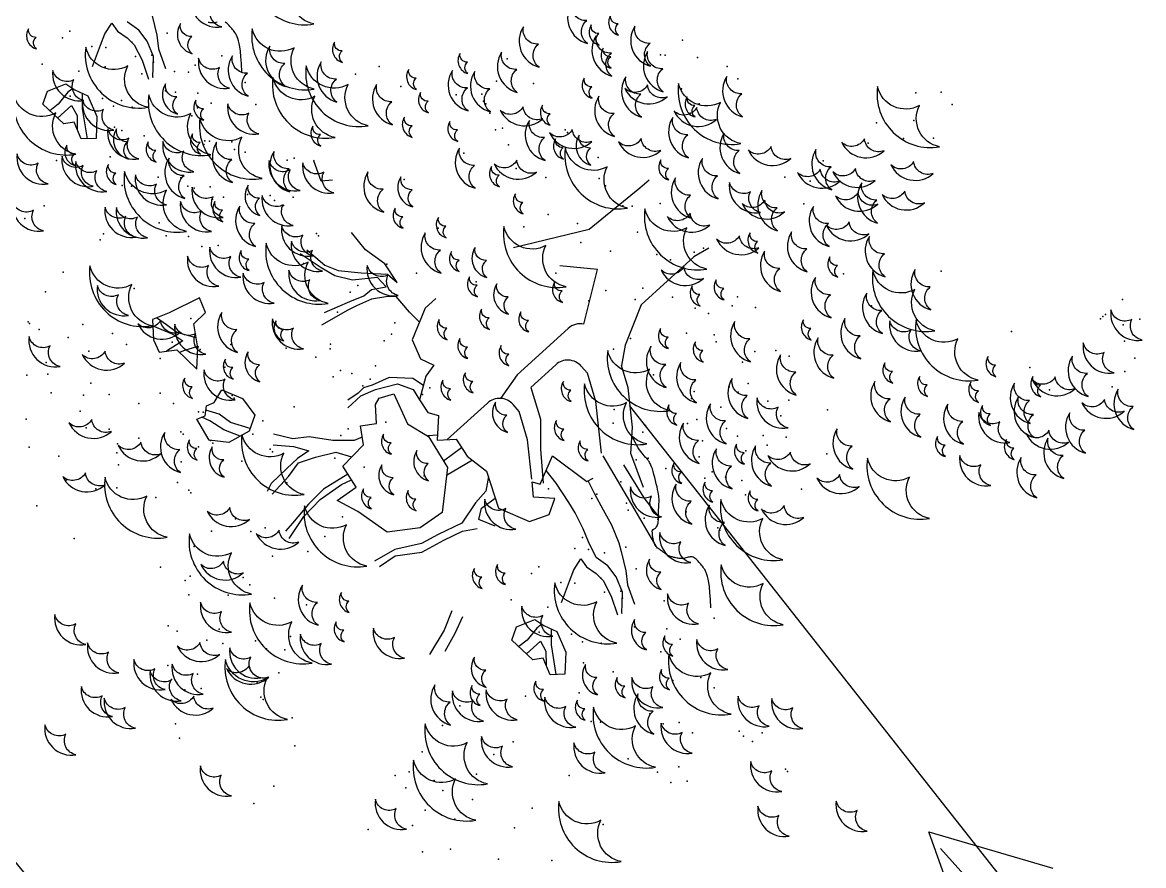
# Model space of a CAD drawing. Header units: millimetres. Extents: x 209.8 to 281.8, y 45 to 110.
# Drawn here: x 249.496 to 250.006, y 93.218 to 93.601 of the extents above; entities that cross this region are included whole.
import ezdxf

# ---------------------------------------------------------------- set-up
doc = ezdxf.new("R2010")
doc.units = ezdxf.units.MM
doc.header["$LTSCALE"] = 0.65
doc.linetypes.add('DASHED', pattern=[0.75, 0.5, -0.25])
for name, color, linetype in [('ARBOLES', 95, 'Continuous'), ('cajones', 235, 'Continuous'), ('murodelgado', 1, 'Continuous'), ('murosgrueso', 5, 'Continuous'), ('plazaacceso', 251, 'Continuous'), ('vidrios', 4, 'Continuous')]:
    doc.layers.add(name, color=color, linetype=linetype)

# ---------------------------------------------------------------- blocks, each defined once
blk = doc.blocks.new('arb-pl49')
for p, q in [((-0.31867, 0.30068), (-0.24362, 0.27867)), ((-0.29515, 0.23513), (-0.31867, 0.30068)), ((-0.24561, 0.21763), (-0.31166, 0.29067))]:
    blk.add_line(p, q)
blk = doc.blocks.new('arb-pl61')
for p, q in [((0.35377, 0.1667), (0.35389, 0.17408)), ((0.40879, 0.17408), (0.40672, 0.16368)), ((0.35238, 0.12706), (0.35377, 0.1667)), ((0.40672, 0.16368), (0.40756, 0.12054)), ((0.33043, 0.08532), (0.35238, 0.12706)), ((0.40756, 0.12054), (0.41954, 0.09718)), ((0.37398, 0.11483), (0.35738, 0.09914)), ((0.39352, 0.08686), (0.37398, 0.11483)), ((0.41954, 0.09718), (0.42745, 0.08744)), ((0.41723, 0.06886), (0.41161, 0.06884)), ((0.43345, 0.06136), (0.41723, 0.06886)), ((0.45928, 0.04335), (0.43345, 0.06136)), ((0.40075, 0.05774), (0.40112, 0.03739)), ((0.47335, 0.04883), (0.49663, 0.04484)), ((0.49866, 0.03592), (0.4611, 0.04307)), ((0.49663, 0.04484), (0.51102, 0.04398)), ((0.52337, 0.03117), (0.49866, 0.03592)), ((0.41951, 0.02917), (0.43308, 0.01713)), ((0.40744, 0.02256), (0.40183, 0.02255)), ((0.42366, 0.01507), (0.40744, 0.02256)), ((0.44332, 0.00137), (0.42366, 0.01507)), ((0.43308, 0.01713), (0.44965, 0.00482)), ((0.39096, 0.01144), (0.39157, -0.02153)), ((0.45494, 0.01077), (0.44504, 0.01131)), ((0.46867, 0.00882), (0.45494, 0.01077)), ((0.47593, 0.00762), (0.46867, 0.00882)), ((0.48649, 0.00486), (0.47593, 0.00762)), ((0.08188, 0.00124), (0.07353, -0.00062)), ((0.09035, 0.00073), (0.08188, 0.00124)), ((0.09975, -0.00259), (0.09035, 0.00073)), ((0.49455, 0.00202), (0.48649, 0.00486)), ((0.50474, -0.00062), (0.49455, 0.00202)), ((0.51309, 0.00124), (0.50474, -0.00062)), ((0.52156, 0.00073), (0.51309, 0.00124)), ((0.53096, -0.00259), (0.52156, 0.00073)), ((0.10918, -0.01127), (0.09975, -0.00259)), ((0.54039, -0.01127), (0.53096, -0.00259)), ((0.10847, -0.01083), (0.10918, -0.01127)), ((0.53968, -0.01083), (0.54039, -0.01127))]:
    blk.add_line(p, q)
for points in [[(0.61003, 0.33847, -0.500189), (0.59738, 0.33268, 0.508573), (0.62346, 0.33483, -0.500189)], [(0.42782, 0.32697, -0.500189), (0.40252, 0.31537, 0.508573), (0.45467, 0.31968, -0.500189)], [(0.614, 0.31269, -0.500189), (0.60135, 0.3069, 0.508573), (0.62742, 0.30905, -0.500189)], [(0.45099, 0.30199, -0.500189), (0.44348, 0.29028, 0.508573), (0.46426, 0.30619, -0.500189)], [(0.65032, 0.30428, -0.500189), (0.6364, 0.30428, 0.508573), (0.66101, 0.29538, -0.500189)], [(0.42104, 0.28855, -0.500189), (0.41353, 0.27684, 0.508573), (0.4343, 0.29275, -0.500189)], [(0.61692, 0.29665, -0.500189), (0.60301, 0.29665, 0.508573), (0.62762, 0.28775, -0.500189)], [(0.63554, 0.29406, -0.500189), (0.62804, 0.28235, 0.508573), (0.64881, 0.29825, -0.500189)], [(0.46091, 0.28613, -0.500189), (0.4534, 0.27441, 0.508573), (0.47418, 0.29032, -0.500189)], [(0.60559, 0.28062, -0.500189), (0.59808, 0.26891, 0.508573), (0.61886, 0.28482, -0.500189)], [(0.43096, 0.27269, -0.500189), (0.42345, 0.26098, 0.508573), (0.44423, 0.27688, -0.500189)], [(0.64173, 0.27282, -0.500189), (0.62782, 0.27281, 0.508573), (0.65242, 0.26391, -0.500189)], [(0.44289, 0.26434, -0.500189), (0.43538, 0.25263, 0.508573), (0.45615, 0.26853, -0.500189)], [(0.45392, 0.26985, -0.500189), (0.44, 0.26984, 0.508573), (0.46461, 0.26094, -0.500189)], [(0.60351, 0.27051, -0.500189), (0.59656, 0.27051, 0.508573), (0.60886, 0.26606, -0.500189)], [(0.42052, 0.26222, -0.500189), (0.40661, 0.26222, 0.508573), (0.43121, 0.25332, -0.500189)], [(0.41725, 0.25638, -0.500189), (0.40975, 0.24467, 0.508573), (0.43052, 0.26057, -0.500189)], [(0.51479, 0.25952, -0.500189), (0.50087, 0.25951, 0.508573), (0.52548, 0.25061, -0.500189)], [(0.60618, 0.25942, -0.500189), (0.59226, 0.25942, 0.508573), (0.61687, 0.25052, -0.500189)], [(0.62744, 0.25641, -0.500189), (0.61993, 0.24469, 0.508573), (0.64071, 0.2606, -0.500189)], [(0.45281, 0.24848, -0.500189), (0.4453, 0.23676, 0.508573), (0.46608, 0.25267, -0.500189)], [(0.4814, 0.25189, -0.500189), (0.46748, 0.25189, 0.508573), (0.49209, 0.24299, -0.500189)], [(0.50974, 0.25146, -0.500189), (0.48445, 0.23986, 0.508573), (0.5366, 0.24417, -0.500189)], [(0.54943, 0.25146, -0.500189), (0.52413, 0.23986, 0.508573), (0.57629, 0.24417, -0.500189)], [(0.57655, 0.25807, -0.500189), (0.56959, 0.25807, 0.508573), (0.58189, 0.25362, -0.500189)], [(0.61406, 0.25566, -0.500189), (0.60015, 0.25565, 0.508573), (0.62475, 0.24675, -0.500189)], [(0.64459, 0.2528, -0.500189), (0.63068, 0.25279, 0.508573), (0.65529, 0.24389, -0.500189)], [(0.35161, 0.25074, -0.500189), (0.3377, 0.25074, 0.508573), (0.3623, 0.24184, -0.500189)], [(0.3873, 0.24294, -0.500189), (0.37979, 0.23123, 0.508573), (0.40057, 0.24714, -0.500189)], [(0.44533, 0.23838, -0.500189), (0.43141, 0.23838, 0.508573), (0.45602, 0.22948, -0.500189)], [(0.58132, 0.23996, -0.500189), (0.57436, 0.23995, 0.508573), (0.58666, 0.2355, -0.500189)], [(0.34702, 0.23758, -0.500189), (0.32172, 0.22598, 0.508573), (0.37387, 0.23029, -0.500189)], [(0.52668, 0.23337, -0.500189), (0.51403, 0.22757, 0.508573), (0.54011, 0.22973, -0.500189)], [(0.59658, 0.23614, -0.500189), (0.58963, 0.23614, 0.508573), (0.60193, 0.23169, -0.500189)], [(0.60407, 0.23734, -0.500189), (0.59143, 0.23154, 0.508573), (0.6175, 0.23369, -0.500189)], [(0.62164, 0.23333, -0.500189), (0.61468, 0.23333, 0.508573), (0.62699, 0.22888, -0.500189)], [(0.64269, 0.23277, -0.500189), (0.62877, 0.23277, 0.508573), (0.65338, 0.22387, -0.500189)], [(0.29199, 0.22899, -0.500189), (0.27807, 0.22899, 0.508573), (0.30268, 0.22009, -0.500189)], [(0.30865, 0.22461, -0.500189), (0.29474, 0.22461, 0.508573), (0.31934, 0.21571, -0.500189)], [(0.3382, 0.2246, -0.500189), (0.33124, 0.2246, 0.508573), (0.34354, 0.22015, -0.500189)], [(0.33986, 0.22465, -0.500189), (0.33235, 0.21294, 0.508573), (0.35313, 0.22884, -0.500189)], [(0.37642, 0.22691, -0.500189), (0.3625, 0.2269, 0.508573), (0.38711, 0.218, -0.500189)], [(0.46798, 0.22575, -0.500189), (0.46103, 0.22575, 0.508573), (0.47333, 0.2213, -0.500189)], [(0.5062, 0.22805, -0.500189), (0.49229, 0.22805, 0.508573), (0.51689, 0.21915, -0.500189)], [(0.27043, 0.22231, -0.500189), (0.26348, 0.2223, 0.508573), (0.27578, 0.21786, -0.500189)], [(0.40915, 0.21873, -0.500189), (0.40164, 0.20701, 0.508573), (0.42242, 0.22292, -0.500189)], [(0.41766, 0.22122, -0.500189), (0.40375, 0.22122, 0.508573), (0.42835, 0.21232, -0.500189)], [(0.44819, 0.21836, -0.500189), (0.43428, 0.21836, 0.508573), (0.45888, 0.20946, -0.500189)], [(0.55824, 0.21901, -0.500189), (0.55129, 0.219, 0.508573), (0.56359, 0.21456, -0.500189)], [(0.58903, 0.22076, -0.500189), (0.57512, 0.22076, 0.508573), (0.59972, 0.21186, -0.500189)], [(0.30991, 0.21121, -0.500189), (0.3024, 0.1995, 0.508573), (0.32318, 0.21541, -0.500189)], [(0.39968, 0.21552, -0.500189), (0.38703, 0.20972, 0.508573), (0.4131, 0.21188, -0.500189)], [(0.47853, 0.21089, -0.500189), (0.46462, 0.21089, 0.508573), (0.48923, 0.20199, -0.500189)], [(0.61598, 0.21155, -0.500189), (0.60333, 0.20576, 0.508573), (0.62941, 0.20791, -0.500189)], [(0.2564, 0.20931, -0.500189), (0.24249, 0.20931, 0.508573), (0.2671, 0.20041, -0.500189)], [(0.26713, 0.20953, -0.500189), (0.26017, 0.20952, 0.508573), (0.27247, 0.20507, -0.500189)], [(0.28098, 0.20745, -0.500189), (0.26707, 0.20744, 0.508573), (0.29167, 0.19855, -0.500189)], [(0.28239, 0.20571, -0.500189), (0.27544, 0.20571, 0.508573), (0.28774, 0.20126, -0.500189)], [(0.31151, 0.20459, -0.500189), (0.2976, 0.20458, 0.508573), (0.32221, 0.19569, -0.500189)], [(0.34875, 0.20974, -0.500189), (0.33483, 0.20974, 0.508573), (0.35944, 0.20084, -0.500189)], [(0.37928, 0.20688, -0.500189), (0.36536, 0.20688, 0.508573), (0.38997, 0.19798, -0.500189)], [(0.50906, 0.20803, -0.500189), (0.49515, 0.20803, 0.508573), (0.51976, 0.19913, -0.500189)], [(0.53821, 0.20852, -0.500189), (0.53125, 0.20852, 0.508573), (0.54355, 0.20407, -0.500189)], [(0.56879, 0.20415, -0.500189), (0.55488, 0.20414, 0.508573), (0.57949, 0.19525, -0.500189)], [(0.41527, 0.19292, -0.500189), (0.40776, 0.18121, 0.508573), (0.42854, 0.19711, -0.500189)], [(0.42524, 0.1989, -0.500189), (0.41828, 0.19889, 0.508573), (0.43058, 0.19444, -0.500189)], [(0.44628, 0.19834, -0.500189), (0.43237, 0.19833, 0.508573), (0.45697, 0.18944, -0.500189)], [(0.59279, 0.2032, -0.500189), (0.58584, 0.2032, 0.508573), (0.59814, 0.19875, -0.500189)], [(0.33176, 0.187, -0.500189), (0.32425, 0.17529, 0.508573), (0.34502, 0.19119, -0.500189)], [(0.54971, 0.19652, -0.500189), (0.5358, 0.19652, 0.508573), (0.5604, 0.18762, -0.500189)], [(0.28856, 0.18512, -0.500189), (0.2816, 0.18512, 0.508573), (0.29391, 0.18067, -0.500189)], [(0.30961, 0.18457, -0.500189), (0.29569, 0.18456, 0.508573), (0.3203, 0.17566, -0.500189)], [(0.35633, 0.18742, -0.500189), (0.34937, 0.18742, 0.508573), (0.36167, 0.18297, -0.500189)], [(0.37737, 0.18686, -0.500189), (0.36346, 0.18686, 0.508573), (0.38806, 0.17796, -0.500189)], [(0.38532, 0.17948, -0.500189), (0.37781, 0.16777, 0.508573), (0.39858, 0.18368, -0.500189)], [(0.48611, 0.18857, -0.500189), (0.47915, 0.18856, 0.508573), (0.49146, 0.18411, -0.500189)], [(0.50716, 0.18801, -0.500189), (0.49324, 0.188, 0.508573), (0.51785, 0.17911, -0.500189)], [(0.24782, 0.17785, -0.500189), (0.2339, 0.17784, 0.508573), (0.25851, 0.16894, -0.500189)], [(0.39067, 0.17214, -0.500189), (0.36538, 0.16054, 0.508573), (0.41753, 0.16485, -0.500189)], [(0.59309, 0.17412, -0.500189), (0.56779, 0.16252, 0.508573), (0.61995, 0.16683, -0.500189)], [(0.30017, 0.15921, -0.500189), (0.29266, 0.14749, 0.508573), (0.31344, 0.1634, -0.500189)], [(0.43302, 0.16481, -0.500189), (0.42606, 0.16481, 0.508573), (0.43836, 0.16036, -0.500189)], [(0.49986, 0.16425, -0.500189), (0.48594, 0.16425, 0.508573), (0.51055, 0.15535, -0.500189)], [(0.25068, 0.15782, -0.500189), (0.23677, 0.15782, 0.508573), (0.26137, 0.14892, -0.500189)], [(0.31592, 0.16012, -0.500189), (0.30548, 0.16012, 0.508573), (0.32394, 0.15344, -0.500189)], [(0.33114, 0.16024, -0.500189), (0.30584, 0.14864, 0.508573), (0.358, 0.15295, -0.500189)], [(0.40717, 0.15527, -0.500189), (0.39966, 0.14356, 0.508573), (0.42043, 0.15946, -0.500189)], [(0.46646, 0.15663, -0.500189), (0.45255, 0.15662, 0.508573), (0.47716, 0.14772, -0.500189)], [(0.55615, 0.16044, -0.500189), (0.54224, 0.16043, 0.508573), (0.56684, 0.15153, -0.500189)], [(0.27022, 0.14577, -0.500189), (0.26271, 0.13406, 0.508573), (0.28349, 0.14996, -0.500189)], [(0.28418, 0.15527, -0.500189), (0.27722, 0.15527, 0.508573), (0.28953, 0.15082, -0.500189)], [(0.42634, 0.15146, -0.500189), (0.41938, 0.15146, 0.508573), (0.43168, 0.14701, -0.500189)], [(0.29282, 0.14328, -0.500189), (0.27891, 0.14327, 0.508573), (0.30351, 0.13437, -0.500189)], [(0.30478, 0.14779, -0.500189), (0.29782, 0.14779, 0.508573), (0.31013, 0.14334, -0.500189)], [(0.5641, 0.14334, -0.500189), (0.5566, 0.13163, 0.508573), (0.57737, 0.14754, -0.500189)], [(0.22773, 0.13836, -0.500189), (0.22077, 0.13836, 0.508573), (0.23307, 0.13391, -0.500189)], [(0.24877, 0.1378, -0.500189), (0.23486, 0.1378, 0.508573), (0.25946, 0.1289, -0.500189)], [(0.50882, 0.14215, -0.500189), (0.49617, 0.13635, 0.508573), (0.52225, 0.1385, -0.500189)], [(0.45305, 0.13048, -0.500189), (0.4461, 0.13048, 0.508573), (0.4584, 0.12603, -0.500189)], [(0.49127, 0.13279, -0.500189), (0.47736, 0.13278, 0.508573), (0.50196, 0.12388, -0.500189)], [(0.53415, 0.12991, -0.500189), (0.52664, 0.11819, 0.508573), (0.54742, 0.1341, -0.500189)], [(0.23939, 0.12802, -0.500189), (0.22548, 0.12802, 0.508573), (0.25008, 0.11912, -0.500189)], [(0.29207, 0.12156, -0.500189), (0.28456, 0.10984, 0.508573), (0.30534, 0.12575, -0.500189)], [(0.43302, 0.12, -0.500189), (0.42606, 0.11999, 0.508573), (0.43836, 0.11554, -0.500189)], [(0.4636, 0.11563, -0.500189), (0.44969, 0.11562, 0.508573), (0.47429, 0.10672, -0.500189)], [(0.53134, 0.11658, -0.500189), (0.51743, 0.11658, 0.508573), (0.54203, 0.10768, -0.500189)], [(0.49413, 0.11277, -0.500189), (0.48022, 0.11276, 0.508573), (0.50483, 0.10386, -0.500189)], [(0.556, 0.10569, -0.500189), (0.54849, 0.09398, 0.508573), (0.56927, 0.10989, -0.500189)], [(0.21453, 0.10856, -0.500189), (0.20757, 0.10855, 0.508573), (0.21988, 0.1041, -0.500189)], [(0.2298, 0.10474, -0.500189), (0.22284, 0.10474, 0.508573), (0.23514, 0.10029, -0.500189)], [(0.2546, 0.10665, -0.500189), (0.24765, 0.10665, 0.508573), (0.25995, 0.1022, -0.500189)], [(0.29181, 0.1076, -0.500189), (0.28486, 0.1076, 0.508573), (0.29716, 0.10315, -0.500189)], [(0.31376, 0.1076, -0.500189), (0.3068, 0.1076, 0.508573), (0.3191, 0.10315, -0.500189)], [(0.44452, 0.108, -0.500189), (0.43061, 0.10799, 0.508573), (0.45521, 0.0991, -0.500189)], [(0.51602, 0.10856, -0.500189), (0.50907, 0.10855, 0.508573), (0.52137, 0.1041, -0.500189)], [(0.27756, 0.10037, -0.500189), (0.26364, 0.10037, 0.508573), (0.28825, 0.09147, -0.500189)], [(0.34249, 0.10089, -0.500189), (0.31719, 0.0893, 0.508573), (0.36934, 0.09361, -0.500189)], [(0.44029, 0.09876, -0.500189), (0.41499, 0.08716, 0.508573), (0.46714, 0.09147, -0.500189)], [(0.51703, 0.09751, -0.500189), (0.50312, 0.09751, 0.508573), (0.52772, 0.08861, -0.500189)], [(0.54274, 0.09616, -0.500189), (0.53578, 0.09616, 0.508573), (0.54808, 0.09171, -0.500189)], [(0.12219, 0.09083, -0.500189), (0.09689, 0.07923, 0.508573), (0.14905, 0.08354, -0.500189)], [(0.36969, 0.09013, -0.500189), (0.36273, 0.09012, 0.508573), (0.37504, 0.08567, -0.500189)], [(0.47118, 0.0933, -0.500189), (0.46422, 0.0933, 0.508573), (0.47653, 0.08885, -0.500189)], [(0.49223, 0.09274, -0.500189), (0.47831, 0.09274, 0.508573), (0.50292, 0.08384, -0.500189)], [(0.5534, 0.09083, -0.500189), (0.5281, 0.07923, 0.508573), (0.58026, 0.08354, -0.500189)], [(0.17255, 0.08567, -0.500189), (0.16559, 0.08567, 0.508573), (0.1779, 0.08122, -0.500189)], [(0.21554, 0.08798, -0.500189), (0.20163, 0.08797, 0.508573), (0.22623, 0.07907, -0.500189)], [(0.23457, 0.08758, -0.500189), (0.22761, 0.08758, 0.508573), (0.23991, 0.08313, -0.500189)], [(0.19025, 0.07496, -0.500189), (0.16495, 0.06337, 0.508573), (0.2171, 0.06768, -0.500189)], [(0.44624, 0.07496, -0.500189), (0.42094, 0.06337, 0.508573), (0.4731, 0.06768, -0.500189)], [(0.52079, 0.079, -0.500189), (0.51384, 0.079, 0.508573), (0.52614, 0.07455, -0.500189)], [(0.1831, 0.07177, -0.500189), (0.16919, 0.07176, 0.508573), (0.19379, 0.06286, -0.500189)], [(0.4998, 0.07232, -0.500189), (0.49285, 0.07232, 0.508573), (0.50515, 0.06787, -0.500189)], [(0.53993, 0.07177, -0.500189), (0.52602, 0.07176, 0.508573), (0.55062, 0.06286, -0.500189)], [(0.15196, 0.06505, -0.500189), (0.12666, 0.05345, 0.508573), (0.17881, 0.05776, -0.500189)], [(0.26378, 0.06222, -0.500189), (0.25335, 0.06222, 0.508573), (0.2718, 0.05554, -0.500189)], [(0.29384, 0.06299, -0.500189), (0.28689, 0.06299, 0.508573), (0.29919, 0.05854, -0.500189)], [(0.32558, 0.06784, -0.500189), (0.31515, 0.06783, 0.508573), (0.3336, 0.06116, -0.500189)], [(0.35087, 0.06316, -0.500189), (0.34043, 0.06315, 0.508573), (0.35888, 0.05648, -0.500189)], [(0.36969, 0.06299, -0.500189), (0.36273, 0.06299, 0.508573), (0.37504, 0.05854, -0.500189)], [(0.51703, 0.06509, -0.500189), (0.50312, 0.06509, 0.508573), (0.52772, 0.05619, -0.500189)], [(0.58317, 0.06505, -0.500189), (0.55787, 0.05345, 0.508573), (0.61002, 0.05776, -0.500189)], [(0.15543, 0.05461, -0.500189), (0.14152, 0.0546, 0.508573), (0.16612, 0.0457, -0.500189)], [(0.18231, 0.05513, -0.500189), (0.15701, 0.04354, 0.508573), (0.20916, 0.04785, -0.500189)], [(0.31444, 0.0555, -0.500189), (0.30749, 0.0555, 0.508573), (0.31979, 0.05105, -0.500189)], [(0.41838, 0.05457, -0.500189), (0.41143, 0.05456, 0.508573), (0.42373, 0.05011, -0.500189)], [(0.25192, 0.04912, -0.500189), (0.23801, 0.04911, 0.508573), (0.26261, 0.04022, -0.500189)], [(0.30249, 0.05099, -0.500189), (0.28857, 0.05099, 0.508573), (0.31318, 0.04209, -0.500189)], [(0.33317, 0.05363, -0.500189), (0.32622, 0.05363, 0.508573), (0.33852, 0.04918, -0.500189)], [(0.4989, 0.04894, -0.500189), (0.48625, 0.04314, 0.508573), (0.51233, 0.0453, -0.500189)], [(0.10015, 0.04406, -0.500189), (0.0875, 0.03826, 0.508573), (0.11358, 0.04041, -0.500189)], [(0.20208, 0.0424, -0.500189), (0.19512, 0.0424, 0.508573), (0.20742, 0.03795, -0.500189)], [(0.27231, 0.04708, -0.500189), (0.26535, 0.04708, 0.508573), (0.27765, 0.04263, -0.500189)], [(0.35284, 0.04614, -0.500189), (0.34588, 0.04614, 0.508573), (0.35818, 0.04169, -0.500189)], [(0.53136, 0.04406, -0.500189), (0.51871, 0.03826, 0.508573), (0.54479, 0.04041, -0.500189)], [(0.37718, 0.04053, -0.500189), (0.37023, 0.04053, 0.508573), (0.38253, 0.03608, -0.500189)], [(0.43337, 0.03585, -0.500189), (0.42641, 0.03585, 0.508573), (0.43871, 0.0314, -0.500189)], [(0.45209, 0.03866, -0.500189), (0.44514, 0.03866, 0.508573), (0.45744, 0.03421, -0.500189)], [(0.14494, 0.03363, -0.500189), (0.13102, 0.03363, 0.508573), (0.15563, 0.02473, -0.500189)], [(0.22046, 0.02892, -0.500189), (0.20781, 0.02312, 0.508573), (0.23388, 0.02527, -0.500189)], [(0.65167, 0.02892, -0.500189), (0.63902, 0.02312, 0.508573), (0.66509, 0.02527, -0.500189)], [(0.106, 0.02292, -0.500189), (0.09556, 0.02292, 0.508573), (0.11402, 0.01624, -0.500189)], [(0.13119, 0.02316, -0.500189), (0.11854, 0.01736, 0.508573), (0.14462, 0.01952, -0.500189)], [(0.34066, 0.02275, -0.500189), (0.33371, 0.02275, 0.508573), (0.34601, 0.0183, -0.500189)], [(0.35752, 0.02462, -0.500189), (0.35056, 0.02462, 0.508573), (0.36286, 0.02017, -0.500189)], [(0.53721, 0.02292, -0.500189), (0.52677, 0.02292, 0.508573), (0.54523, 0.01624, -0.500189)], [(0.5624, 0.02316, -0.500189), (0.54975, 0.01736, 0.508573), (0.57583, 0.01952, -0.500189)], [(0.16365, 0.01828, -0.500189), (0.151, 0.01248, 0.508573), (0.17708, 0.01463, -0.500189)], [(0.2051, 0.0145, -0.500189), (0.19119, 0.01449, 0.508573), (0.21579, 0.00559, -0.500189)], [(0.20597, 0.01444, -0.500189), (0.19332, 0.00864, 0.508573), (0.2194, 0.0108, -0.500189)], [(0.2929, 0.01733, -0.500189), (0.28025, 0.01154, 0.508573), (0.30632, 0.01369, -0.500189)], [(0.40424, 0.01543, -0.500189), (0.3938, 0.01543, 0.508573), (0.41226, 0.00876, -0.500189)], [(0.59486, 0.01828, -0.500189), (0.58221, 0.01248, 0.508573), (0.60829, 0.01463, -0.500189)], [(0.63718, 0.01444, -0.500189), (0.62453, 0.00864, 0.508573), (0.65061, 0.0108, -0.500189)], [(0.72411, 0.01733, -0.500189), (0.71146, 0.01154, 0.508573), (0.73753, 0.01369, -0.500189)], [(0.37531, 0.01339, -0.500189), (0.36835, 0.01339, 0.508573), (0.38066, 0.00894, -0.500189)], [(0.1718, 0.00555, -0.500189), (0.1465, -0.00604, 0.508573), (0.19866, -0.00173, -0.500189)], [(0.36969, 0.00029, -0.500189), (0.36273, 0.00029, 0.508573), (0.37504, -0.00416, -0.500189)], [(0.60301, 0.00555, -0.500189), (0.57772, -0.00604, 0.508573), (0.62987, -0.00173, -0.500189)], [(0.14355, -0.00064, -0.500189), (0.13659, -0.00065, 0.508573), (0.1489, -0.0051, -0.500189)], [(0.21909, -0.00262, -0.500189), (0.20644, -0.00842, 0.508573), (0.23252, -0.00626, -0.500189)], [(0.24074, -0.00583, -0.500189), (0.22809, -0.01163, 0.508573), (0.25417, -0.00947, -0.500189)], [(0.57476, -0.00064, -0.500189), (0.5678, -0.00065, 0.508573), (0.58011, -0.0051, -0.500189)], [(0.67195, -0.00583, -0.500189), (0.6593, -0.01163, 0.508573), (0.68538, -0.00947, -0.500189)], [(0.14063, -0.00833, -0.500189), (0.11534, -0.01992, 0.508573), (0.16749, -0.01561, -0.500189)], [(0.12753, -0.00796, -0.500189), (0.1171, -0.00796, 0.508573), (0.13555, -0.01464, -0.500189)], [(0.17795, -0.00796, -0.500189), (0.16403, -0.00797, 0.508573), (0.18864, -0.01687, -0.500189)], [(0.20666, -0.01077, -0.500189), (0.19623, -0.01077, 0.508573), (0.21468, -0.01745, -0.500189)], [(0.25155, -0.0075, -0.500189), (0.2389, -0.0133, 0.508573), (0.26498, -0.01115, -0.500189)], [(0.55874, -0.00796, -0.500189), (0.54831, -0.00796, 0.508573), (0.56676, -0.01464, -0.500189)], [(0.09384, -0.01809, -0.500189), (0.06855, -0.02969, 0.508573), (0.1207, -0.02538, -0.500189)], [(0.1576, -0.01562, -0.500189), (0.15064, -0.01562, 0.508573), (0.16294, -0.02007, -0.500189)], [(0.25517, -0.01413, -0.500189), (0.22987, -0.02572, 0.508573), (0.28203, -0.02141, -0.500189)], [(0.26392, -0.02031, -0.500189), (0.25127, -0.02611, 0.508573), (0.27735, -0.02395, -0.500189)], [(0.52505, -0.01809, -0.500189), (0.49976, -0.02969, 0.508573), (0.55191, -0.02538, -0.500189)], [(0.58881, -0.01562, -0.500189), (0.58185, -0.01562, 0.508573), (0.59415, -0.02007, -0.500189)], [(0.69513, -0.02031, -0.500189), (0.68248, -0.02611, 0.508573), (0.70856, -0.02395, -0.500189)], [(0.155, -0.02642, -0.500189), (0.14236, -0.03222, 0.508573), (0.16843, -0.03006, -0.500189)], [(0.21634, -0.02293, -0.500189), (0.20242, -0.02294, 0.508573), (0.22703, -0.03184, -0.500189)], [(0.44632, -0.02237, -0.500189), (0.43367, -0.02817, 0.508573), (0.45975, -0.02602, -0.500189)], [(0.58621, -0.02642, -0.500189), (0.57357, -0.03222, 0.508573), (0.59964, -0.03006, -0.500189)], [(0.18747, -0.0313, -0.500189), (0.17482, -0.0371, 0.508573), (0.20089, -0.03495, -0.500189)], [(0.1974, -0.03246, -0.500189), (0.19044, -0.03246, 0.508573), (0.20274, -0.03691, -0.500189)], [(0.61868, -0.0313, -0.500189), (0.60603, -0.0371, 0.508573), (0.6321, -0.03495, -0.500189)], [(0.14355, -0.03901, -0.500189), (0.13659, -0.03901, 0.508573), (0.1489, -0.04346, -0.500189)], [(0.16624, -0.03603, -0.500189), (0.15232, -0.03604, 0.508573), (0.17693, -0.04494, -0.500189)], [(0.23017, -0.03995, -0.500189), (0.22321, -0.03995, 0.508573), (0.23552, -0.0444, -0.500189)], [(0.39488, -0.03978, -0.500189), (0.38444, -0.03978, 0.508573), (0.40289, -0.04645, -0.500189)], [(0.57476, -0.03901, -0.500189), (0.5678, -0.03901, 0.508573), (0.58011, -0.04346, -0.500189)], [(0.59745, -0.03603, -0.500189), (0.58353, -0.03604, 0.508573), (0.60814, -0.04494, -0.500189)], [(0.10401, -0.04637, -0.500189), (0.09136, -0.05217, 0.508573), (0.11744, -0.05001, -0.500189)], [(0.12719, -0.04637, -0.500189), (0.11455, -0.05217, 0.508573), (0.14062, -0.05001, -0.500189)], [(0.18932, -0.04228, -0.500189), (0.17667, -0.04808, 0.508573), (0.20275, -0.04593, -0.500189)], [(0.22179, -0.04717, -0.500189), (0.20914, -0.05297, 0.508573), (0.23521, -0.05081, -0.500189)], [(0.24687, -0.04228, -0.500189), (0.23422, -0.04808, 0.508573), (0.2603, -0.04593, -0.500189)], [(0.27933, -0.04717, -0.500189), (0.26669, -0.05297, 0.508573), (0.29276, -0.05081, -0.500189)], [(0.04429, -0.04837, -0.500189), (0.03734, -0.04837, 0.508573), (0.04964, -0.05282, -0.500189)], [(0.07861, -0.04816, -0.500189), (0.06596, -0.05395, 0.508573), (0.09204, -0.0518, -0.500189)], [(0.12847, -0.0482, -0.500189), (0.11803, -0.0482, 0.508573), (0.13649, -0.05488, -0.500189)], [(0.16585, -0.04997, -0.500189), (0.14055, -0.06157, 0.508573), (0.19271, -0.05726, -0.500189)], [(0.15907, -0.05216, -0.500189), (0.14642, -0.05796, 0.508573), (0.1725, -0.0558, -0.500189)], [(0.27605, -0.05211, -0.500189), (0.2691, -0.05211, 0.508573), (0.2814, -0.05656, -0.500189)], [(0.37063, -0.04837, -0.500189), (0.36367, -0.04837, 0.508573), (0.37597, -0.05282, -0.500189)], [(0.4755, -0.04837, -0.500189), (0.46855, -0.04837, 0.508573), (0.48085, -0.05282, -0.500189)], [(0.50982, -0.04816, -0.500189), (0.49717, -0.05395, 0.508573), (0.52325, -0.0518, -0.500189)], [(0.55968, -0.0482, -0.500189), (0.54924, -0.0482, 0.508573), (0.5677, -0.05488, -0.500189)], [(0.59706, -0.04997, -0.500189), (0.57176, -0.06157, 0.508573), (0.62392, -0.05726, -0.500189)], [(0.21702, -0.06085, -0.500189), (0.20437, -0.06665, 0.508573), (0.23045, -0.06449, -0.500189)], [(0.40621, -0.0596, -0.500189), (0.39925, -0.0596, 0.508573), (0.41156, -0.06405, -0.500189)], [(0.46801, -0.06053, -0.500189), (0.46106, -0.06053, 0.508573), (0.47336, -0.06498, -0.500189)], [(0.13793, -0.06615, -0.500189), (0.13098, -0.06615, 0.508573), (0.14328, -0.0706, -0.500189)], [(0.38738, -0.0613, -0.500189), (0.37695, -0.0613, 0.508573), (0.3954, -0.06798, -0.500189)], [(0.56914, -0.06615, -0.500189), (0.56219, -0.06615, 0.508573), (0.57449, -0.0706, -0.500189)], [(0.08649, -0.06965, -0.500189), (0.06119, -0.08125, 0.508573), (0.11335, -0.07694, -0.500189)], [(0.12921, -0.07401, -0.500189), (0.11656, -0.07981, 0.508573), (0.14263, -0.07766, -0.500189)], [(0.16651, -0.07394, -0.500189), (0.15386, -0.07973, 0.508573), (0.17994, -0.07758, -0.500189)], [(0.25754, -0.07346, -0.500189), (0.24362, -0.07347, 0.508573), (0.26823, -0.08237, -0.500189)], [(0.56042, -0.07401, -0.500189), (0.54777, -0.07981, 0.508573), (0.57384, -0.07766, -0.500189)], [(0.11265, -0.07738, -0.500189), (0.10569, -0.07738, 0.508573), (0.118, -0.08183, -0.500189)], [(0.1214, -0.07822, -0.500189), (0.10875, -0.08402, 0.508573), (0.13483, -0.08187, -0.500189)], [(0.16167, -0.0789, -0.500189), (0.14902, -0.0847, 0.508573), (0.1751, -0.08254, -0.500189)], [(0.28251, -0.07721, -0.500189), (0.27207, -0.07721, 0.508573), (0.29053, -0.08388, -0.500189)], [(0.38748, -0.07925, -0.500189), (0.38053, -0.07925, 0.508573), (0.39283, -0.0837, -0.500189)], [(0.54386, -0.07738, -0.500189), (0.5369, -0.07738, 0.508573), (0.54921, -0.08183, -0.500189)], [(0.59288, -0.0789, -0.500189), (0.58023, -0.0847, 0.508573), (0.60631, -0.08254, -0.500189)], [(0.2429, -0.09385, -0.500189), (0.23026, -0.09964, 0.508573), (0.25633, -0.09749, -0.500189)], [(0.27324, -0.09048, -0.500189), (0.26629, -0.09048, 0.508573), (0.27859, -0.09493, -0.500189)], [(0.10242, -0.09773, -0.500189), (0.08978, -0.10353, 0.508573), (0.11585, -0.10138, -0.500189)], [(0.22278, -0.10455, -0.500189), (0.21527, -0.11626, 0.508573), (0.23604, -0.10035, -0.500189)], [(0.27537, -0.09873, -0.500189), (0.26272, -0.10453, 0.508573), (0.28879, -0.10237, -0.500189)], [(0.33256, -0.10138, -0.500189), (0.30727, -0.11298, 0.508573), (0.35942, -0.10867, -0.500189)], [(0.39011, -0.10138, -0.500189), (0.36482, -0.11298, 0.508573), (0.41697, -0.10867, -0.500189)], [(0.51192, -0.09592, -0.500189), (0.50149, -0.09593, 0.508573), (0.51994, -0.1026, -0.500189)], [(0.53363, -0.09773, -0.500189), (0.52099, -0.10353, 0.508573), (0.54706, -0.10138, -0.500189)], [(0.19505, -0.10337, -0.500189), (0.16976, -0.11496, 0.508573), (0.22191, -0.11065, -0.500189)], [(0.52045, -0.10826, -0.500189), (0.51349, -0.10826, 0.508573), (0.5258, -0.11271, -0.500189)], [(0.62626, -0.10337, -0.500189), (0.60097, -0.11496, 0.508573), (0.65312, -0.11065, -0.500189)], [(0.19429, -0.1136, -0.500189), (0.18165, -0.1194, 0.508573), (0.20772, -0.11724, -0.500189)], [(0.52073, -0.11368, -0.500189), (0.50808, -0.11947, 0.508573), (0.53416, -0.11732, -0.500189)], [(0.12198, -0.11856, -0.500189), (0.10933, -0.12436, 0.508573), (0.13541, -0.1222, -0.500189)], [(0.26575, -0.11668, -0.500189), (0.2588, -0.11668, 0.508573), (0.2711, -0.12113, -0.500189)], [(0.55319, -0.11856, -0.500189), (0.54054, -0.12436, 0.508573), (0.56662, -0.1222, -0.500189)], [(0.46059, -0.12455, -0.500189), (0.44794, -0.13035, 0.508573), (0.47402, -0.1282, -0.500189)], [(0.51224, -0.12493, -0.500189), (0.49832, -0.12494, 0.508573), (0.52293, -0.13384, -0.500189)], [(0.31154, -0.13148, -0.500189), (0.3011, -0.13148, 0.508573), (0.31956, -0.13816, -0.500189)], [(0.36566, -0.13429, -0.500189), (0.35815, -0.14601, 0.508573), (0.37892, -0.1301, -0.500189)], [(0.42587, -0.13071, -0.500189), (0.41892, -0.13072, 0.508573), (0.43122, -0.13517, -0.500189)], [(0.53752, -0.13326, -0.500189), (0.51223, -0.14486, 0.508573), (0.56438, -0.14055, -0.500189)], [(0.21468, -0.1422, -0.500189), (0.20717, -0.15391, 0.508573), (0.22794, -0.138, -0.500189)], [(0.29572, -0.13914, -0.500189), (0.28876, -0.13914, 0.508573), (0.30106, -0.14359, -0.500189)], [(0.28938, -0.14739, -0.500189), (0.27546, -0.14739, 0.508573), (0.30007, -0.15629, -0.500189)], [(0.33571, -0.14773, -0.500189), (0.3282, -0.15945, 0.508573), (0.34897, -0.14354, -0.500189)], [(0.41392, -0.14552, -0.500189), (0.4, -0.14552, 0.508573), (0.42461, -0.15442, -0.500189)], [(0.43711, -0.14475, -0.500189), (0.43015, -0.14475, 0.508573), (0.44246, -0.1492, -0.500189)], [(0.54943, -0.15309, -0.500189), (0.52413, -0.16469, 0.508573), (0.57629, -0.16038, -0.500189)], [(0.2704, -0.16206, -0.500189), (0.2629, -0.17377, 0.508573), (0.28367, -0.15786, -0.500189)], [(0.43417, -0.16027, -0.500189), (0.42152, -0.16607, 0.508573), (0.4476, -0.16391, -0.500189)], [(0.19032, -0.16516, -0.500189), (0.17768, -0.17096, 0.508573), (0.20375, -0.1688, -0.500189)], [(0.35694, -0.16499, -0.500189), (0.33164, -0.17659, 0.508573), (0.3838, -0.17228, -0.500189)], [(0.35756, -0.17194, -0.500189), (0.35005, -0.18366, 0.508573), (0.37082, -0.16775, -0.500189)], [(0.4125, -0.16499, -0.500189), (0.38721, -0.17659, 0.508573), (0.43936, -0.17228, -0.500189)], [(0.24045, -0.17549, -0.500189), (0.23294, -0.18721, 0.508573), (0.25372, -0.1713, -0.500189)], [(0.29741, -0.18086, -0.500189), (0.27211, -0.19246, 0.508573), (0.32426, -0.18814, -0.500189)], [(0.2623, -0.19971, -0.500189), (0.25479, -0.21142, 0.508573), (0.27557, -0.19551, -0.500189)], [(0.37983, -0.193, -0.500189), (0.36718, -0.1988, 0.508573), (0.39326, -0.19664, -0.500189)], [(0.5393, -0.19193, -0.500189), (0.52665, -0.19773, 0.508573), (0.55273, -0.19558, -0.500189)], [(0.41229, -0.19788, -0.500189), (0.39964, -0.20368, 0.508573), (0.42572, -0.20153, -0.500189)], [(0.42838, -0.19871, -0.500189), (0.40308, -0.2103, 0.508573), (0.45524, -0.20599, -0.500189)], [(0.41527, -0.20172, -0.500189), (0.40776, -0.21343, 0.508573), (0.42854, -0.19753, -0.500189)], [(0.38532, -0.21516, -0.500189), (0.37781, -0.22687, 0.508573), (0.39858, -0.21096, -0.500189)], [(0.39671, -0.2306, -0.500189), (0.38406, -0.2364, 0.508573), (0.41014, -0.23424, -0.500189)], [(0.40717, -0.23937, -0.500189), (0.39966, -0.25108, 0.508573), (0.42043, -0.23518, -0.500189)], [(0.39088, -0.24328, -0.500189), (0.37823, -0.24907, 0.508573), (0.40431, -0.24692, -0.500189)], [(0.37929, -0.24617, -0.500189), (0.36664, -0.25197, 0.508573), (0.39272, -0.24982, -0.500189)], [(0.32725, -0.26431, -0.500189), (0.3146, -0.27011, 0.508573), (0.34068, -0.26796, -0.500189)], [(0.35321, -0.26065, -0.500189), (0.34056, -0.26645, 0.508573), (0.36664, -0.26429, -0.500189)], [(0.45426, -0.25837, -0.500189), (0.44161, -0.26416, 0.508573), (0.46769, -0.26201, -0.500189)], [(0.38508, -0.27513, -0.500189), (0.37244, -0.28093, 0.508573), (0.39851, -0.27877, -0.500189)], [(0.3706, -0.28092, -0.500189), (0.35795, -0.28672, 0.508573), (0.38402, -0.28456, -0.500189)], [(0.37349, -0.31277, -0.500189), (0.36084, -0.31857, 0.508573), (0.38692, -0.31642, -0.500189)]]:
    blk.add_lwpolyline(points, format="xyb", close=True)
blk.add_lwpolyline([(0.39352, 0.08686, 0.241861), (0.38913, 0.07792), (0.38991, 0.03617), (0.39397, 0.01917)], format="xyb")
for points in [[(0.49173, 0.04883), (0.47115, 0.0565), (0.45987, 0.06784), (0.44021, 0.08154), (0.42745, 0.08744)], [(0.14215, 0.03148), (0.13814, 0.03463), (0.13481, 0.03716), (0.13207, 0.03913), (0.12984, 0.04063), (0.12803, 0.04173), (0.12655, 0.04251), (0.12532, 0.04305), (0.12425, 0.04343), (0.12326, 0.04372), (0.12233, 0.04394), (0.12146, 0.0441), (0.12062, 0.0442), (0.11981, 0.04426), (0.11902, 0.0443), (0.11823, 0.04431), (0.11744, 0.04431), (0.11663, 0.04431), (0.11581, 0.04429), (0.11501, 0.04426), (0.11422, 0.04419), (0.11348, 0.04407), (0.11278, 0.0439)], [(0.10952, 0.04008), (0.10921, 0.03946), (0.10887, 0.03887), (0.10848, 0.0383), (0.10805, 0.03777), (0.10757, 0.03727), (0.10707, 0.0368), (0.10656, 0.03636), (0.10603, 0.03594)], [(0.57336, 0.03148), (0.56935, 0.03463), (0.56602, 0.03716), (0.56328, 0.03913), (0.56105, 0.04063), (0.55924, 0.04173), (0.55776, 0.04251), (0.55653, 0.04305), (0.55546, 0.04343), (0.55447, 0.04372), (0.55354, 0.04394), (0.55267, 0.0441), (0.55183, 0.0442), (0.55102, 0.04426), (0.55023, 0.0443), (0.54944, 0.04431), (0.54865, 0.04431), (0.54784, 0.04431), (0.54702, 0.04429), (0.54622, 0.04426), (0.54544, 0.04419), (0.54469, 0.04407), (0.54399, 0.0439), (0.54336, 0.04366), (0.54281, 0.04334), (0.54234, 0.04293), (0.54195, 0.04245), (0.5416, 0.04191), (0.5413, 0.04132), (0.54101, 0.04071), (0.54073, 0.04008), (0.54042, 0.03946), (0.54008, 0.03887), (0.53969, 0.0383), (0.53926, 0.03777), (0.53878, 0.03727), (0.53828, 0.0368), (0.53777, 0.03636), (0.53724, 0.03594), (0.53671, 0.03555), (0.53619, 0.03517), (0.53569, 0.03482), (0.53521, 0.03448), (0.53475, 0.03417), (0.53432, 0.03388), (0.53391, 0.03362), (0.53354, 0.03339), (0.5332, 0.0332), (0.53289, 0.03303), (0.53261, 0.0329), (0.53236, 0.0328), (0.53212, 0.03273), (0.53189, 0.03267), (0.53164, 0.03262), (0.53138, 0.03257), (0.53108, 0.03251), (0.53074, 0.03245), (0.53035, 0.03237), (0.52991, 0.03227), (0.52943, 0.03216), (0.52892, 0.03204), (0.52838, 0.0319), (0.52782, 0.03177), (0.52724, 0.03162), (0.52666, 0.03148), (0.52607, 0.03133), (0.52548, 0.0312), (0.52488, 0.0311), (0.52425, 0.03104), (0.5236, 0.03103), (0.52291, 0.03109), (0.52218, 0.03124), (0.52141, 0.03148), (0.52058, 0.03182), (0.51972, 0.03225), (0.51886, 0.03273), (0.51802, 0.03325), (0.51723, 0.03378), (0.51651, 0.03429), (0.51588, 0.03477), (0.51537, 0.03517), (0.51501, 0.03549), (0.51476, 0.03575), (0.51462, 0.03595), (0.51457, 0.03612), (0.51458, 0.03628), (0.51464, 0.03646), (0.51471, 0.03666), (0.51479, 0.03692), (0.51485, 0.03725), (0.51489, 0.03764), (0.51489, 0.03808), (0.51484, 0.03857), (0.51474, 0.0391), (0.51457, 0.03966), (0.51433, 0.04023), (0.51401, 0.04081), (0.5136, 0.04139), (0.51312, 0.04197), (0.51259, 0.04254), (0.51202, 0.04309), (0.51143, 0.04363), (0.51084, 0.04415), (0.51027, 0.04463), (0.50973, 0.04509), (0.50925, 0.04551), (0.50881, 0.0459), (0.50841, 0.04626), (0.50805, 0.04659), (0.50772, 0.04691), (0.50741, 0.04722), (0.50711, 0.04752), (0.50681, 0.04781), (0.50652, 0.0481), (0.50623, 0.04839), (0.50594, 0.04868), (0.50565, 0.04898), (0.50535, 0.04927), (0.50506, 0.04956), (0.50477, 0.04985), (0.50448, 0.05014), (0.50418, 0.05044), (0.50385, 0.05074), (0.50347, 0.05108), (0.50299, 0.05146), (0.5024, 0.05189), (0.50166, 0.05239), (0.50074, 0.05297), (0.49961, 0.05364), (0.49826, 0.05442), (0.49673, 0.05528), (0.49507, 0.05618), (0.49334, 0.05709), (0.49159, 0.05799), (0.48987, 0.05884), (0.48825, 0.0596), (0.48677, 0.06025), (0.48548, 0.06077), (0.48438, 0.06115), (0.48344, 0.06143), (0.48266, 0.06161), (0.48202, 0.06173), (0.48149, 0.06179), (0.48107, 0.06181), (0.48074, 0.06181), (0.48048, 0.06181), (0.48026, 0.06181), (0.48006, 0.06181), (0.47984, 0.06181), (0.47957, 0.06181), (0.47923, 0.06181), (0.47879, 0.06181), (0.47821, 0.06181), (0.47747, 0.06181), (0.47657, 0.06183), (0.47552, 0.06187), (0.47432, 0.06196), (0.47297, 0.06209), (0.47148, 0.0623), (0.46985, 0.06259), (0.46809, 0.06298), (0.46621, 0.06346), (0.46426, 0.06403), (0.46338, 0.06431)], [(0.40112, 0.03739), (0.41945, 0.02903)], [(0.22759, 0.02958), (0.22361, 0.0241), (0.21128, 0.02883), (0.21099, 0.02958)], [(0.32281, 0.02958), (0.32286, 0.02097), (0.33211, 0.00237), (0.3442, -0.00146), (0.35215, 0.00206), (0.35415, -0.00591), (0.36227, -0.01835), (0.37141, -0.01963), (0.37712, -0.01588), (0.38784, -0.02635), (0.39485, -0.0173), (0.4071, -0.01912), (0.42159, -0.01611), (0.44321, -0.02561), (0.46167, -0.01673), (0.46636, -0.00494), (0.4613, 0.0041), (0.45228, -0.00521), (0.44463, 0.00035), (0.44901, 0.00306), (0.44092, 0.01988)], [(0.44092, 0.01988), (0.46642, 0.02534), (0.46744, 0.02958)], [(0.03539, 0.02611), (0.04325, 0.02407), (0.05443, 0.0215), (0.06467, 0.0194), (0.07578, 0.01548), (0.08074, 0.01318), (0.09137, 0.00751), (0.09833, 0.00272), (0.11006, -0.00192)], [(0.4666, 0.02611), (0.47446, 0.02407), (0.48564, 0.0215), (0.49588, 0.0194), (0.50699, 0.01548), (0.51195, 0.01318), (0.52258, 0.00751), (0.52954, 0.00272), (0.54127, -0.00192)], [(0.24915, -0.0098), (0.26333, -0.00772), (0.27106, -0.00372), (0.28113, 0.00577), (0.29231, 0.01721), (0.29998, 0.01834), (0.28662, 0.02017), (0.27256, 0.01689), (0.259, 0.01749)], [(0.28463, -0.02679), (0.28738, -0.01854), (0.28973, -0.01072), (0.29275, -0.00217), (0.29298, 0.00393), (0.29757, 0.0115), (0.28983, 0.01135), (0.2811, -0.00095), (0.2721, -0.00738), (0.26291, -0.01046), (0.24822, -0.01451)], [(0.32693, 0.01278), (0.31843, 0.01225), (0.30598, 0.01238), (0.30192, 0.0075), (0.29737, 0.00004), (0.29442, -0.00949), (0.29293, -0.01528), (0.28915, -0.03318)], [(0.08006, -0.0344), (0.07361, -0.0222), (0.07012, -0.01575), (0.06795, -0.00826), (0.07392, -0.00885), (0.08088, -0.00705), (0.08678, -0.00666), (0.09697, -0.0093), (0.1082, -0.01383)], [(0.51127, -0.0344), (0.50482, -0.0222), (0.50133, -0.01575), (0.49917, -0.00826), (0.50513, -0.00885), (0.51209, -0.00705), (0.51799, -0.00666), (0.52818, -0.0093), (0.53941, -0.01383)], [(0.35738, -0.01085), (0.34998, -0.01275), (0.34009, -0.02327), (0.33671, -0.03402), (0.33453, -0.03902), (0.33486, -0.04353), (0.33386, -0.05103)], [(0.33742, -0.05409), (0.33724, -0.04341), (0.34006, -0.03424), (0.3463, -0.02202), (0.35519, -0.01706), (0.36236, -0.01836)], [(0.39966, -0.03173), (0.40082, -0.01818)], [(0.41097, -0.01832), (0.40754, -0.03613)], [(0.42484, -0.01754), (0.43045, -0.02439), (0.43152, -0.03383), (0.43548, -0.04827), (0.43108, -0.06347), (0.42864, -0.07469), (0.42064, -0.08917), (0.41791, -0.10315)], [(0.38566, -0.02423), (0.38212, -0.02893)], [(0.45017, -0.03425), (0.44068, -0.03898), (0.43652, -0.03326), (0.43732, -0.02302)], [(0.42239, -0.10295), (0.42363, -0.0916), (0.43267, -0.07803), (0.43596, -0.06327), (0.43933, -0.051), (0.44407, -0.04336)], [(0.08223, -0.05203), (0.08191, -0.05588), (0.08347, -0.06509), (0.08321, -0.07146)], [(0.11085, -0.0655), (0.09538, -0.05583), (0.08821, -0.04964)], [(0.51344, -0.05203), (0.51312, -0.05588), (0.51468, -0.06509), (0.51442, -0.07146)], [(0.54206, -0.0655), (0.5266, -0.05583), (0.51942, -0.04964)], [(0.08964, -0.07086), (0.0893, -0.05945), (0.09608, -0.06088), (0.10275, -0.06648)], [(0.35641, -0.05924), (0.35481, -0.06443), (0.34625, -0.07391), (0.33519, -0.08346), (0.32944, -0.0916), (0.31974, -0.09864)], [(0.52085, -0.07086), (0.52051, -0.05945), (0.52729, -0.06088), (0.53396, -0.06648)], [(0.34652, -0.12294), (0.34499, -0.10862), (0.34275, -0.09863), (0.34686, -0.08854), (0.35279, -0.07718), (0.36127, -0.07198)], [(0.36758, -0.08054), (0.36476, -0.09774), (0.36548, -0.11049), (0.36792, -0.12535), (0.36861, -0.13173)], [(0.37348, -0.13312), (0.36929, -0.1176), (0.36802, -0.10328), (0.36973, -0.08755), (0.37168, -0.08119)], [(0.47137, -0.08775), (0.47719, -0.09896), (0.48229, -0.11531)], [(0.48698, -0.10683), (0.48291, -0.09521), (0.47839, -0.0849)], [(0.32455, -0.10292), (0.33328, -0.09432), (0.34132, -0.08906), (0.34032, -0.09735), (0.34066, -0.10612), (0.34125, -0.11924), (0.34333, -0.12435)], [(0.24504, -0.09538), (0.23486, -0.10203), (0.22718, -0.10358), (0.22001, -0.10544)], [(0.24946, -0.09813), (0.24585, -0.10632), (0.24504, -0.10872)], [(0.22226, -0.1103), (0.23396, -0.1046), (0.24096, -0.10267), (0.23923, -0.1142)], [(0.30778, -0.10687), (0.29716, -0.11344), (0.28881, -0.1153), (0.28179, -0.11974)], [(0.30732, -0.11455), (0.29792, -0.11947), (0.28828, -0.12225), (0.28342, -0.12438)]]:
    blk.add_lwpolyline(points)
for points in [[(0.3494, -0.02768), (0.3685, -0.03342), (0.3826, -0.02877), (0.40431, -0.03254), (0.42265, -0.05295), (0.42085, -0.06905), (0.40963, -0.08581), (0.38864, -0.09093), (0.37539, -0.09588), (0.37695, -0.08203), (0.36189, -0.07963), (0.36045, -0.06185), (0.35073, -0.05556), (0.35597, -0.04726), (0.34691, -0.04024), (0.34555, -0.03593)], [(0.07728, -0.0533), (0.0836, -0.05168), (0.09156, -0.04816), (0.1045, -0.05229), (0.11418, -0.06144), (0.10843, -0.06847), (0.09817, -0.06487), (0.09473, -0.07038), (0.07744, -0.072), (0.07326, -0.06477)], [(0.50849, -0.0533), (0.51481, -0.05168), (0.52277, -0.04816), (0.53571, -0.05229), (0.54539, -0.06144), (0.53964, -0.06847), (0.52938, -0.06487), (0.52594, -0.07038), (0.50865, -0.072), (0.50447, -0.06477)], [(0.23763, -0.09076), (0.2372, -0.08102), (0.22817, -0.07785), (0.22275, -0.09761), (0.21916, -0.10787), (0.22894, -0.11555), (0.23676, -0.11788), (0.24279, -0.10889), (0.25954, -0.10763), (0.25023, -0.09861)], [(0.27895, -0.10429), (0.29103, -0.09838), (0.30365, -0.09952), (0.30863, -0.10839), (0.30567, -0.1223), (0.29671, -0.13026), (0.28231, -0.12754), (0.28411, -0.12241), (0.28001, -0.11769), (0.28168, -0.11292)]]:
    blk.add_lwpolyline(points, close=True)
for centre in [(0.41164, 0.05794), (0.40186, 0.01164)]:
    blk.add_arc(centre, 0.0109, 90.16188, 181.06766)
for p in [(0.4305, 0.3422), (0.44043, 0.3422), (0.5972, 0.3422), (0.5972, 0.3422), (0.61307, 0.3422), (0.42058, 0.3303), (0.5972, 0.32831), (0.5972, 0.32633), (0.60911, 0.33228), (0.61704, 0.32633), (0.44836, 0.32038), (0.5972, 0.32435), (0.62895, 0.32435), (0.43249, 0.3184), (0.63093, 0.31443), (0.43646, 0.3065), (0.4186, 0.30055), (0.63292, 0.30253), (0.42455, 0.28865), (0.56743, 0.27874), (0.59125, 0.27279), (0.60911, 0.27279), (0.51187, 0.2708), (0.41463, 0.26089), (0.33327, 0.25494), (0.34319, 0.25494), (0.3035, 0.24502), (0.31739, 0.24502), (0.4186, 0.24701), (0.3035, 0.23114), (0.40669, 0.23709), (0.42654, 0.23511), (0.30151, 0.22916), (0.32533, 0.22519), (0.33922, 0.22718), (0.47416, 0.22519), (0.49996, 0.22519), (0.40669, 0.17165), (0.45432, 0.17165), (0.36899, 0.16967), (0.40471, 0.1657), (0.44241, 0.16768), (0.4821, 0.16372), (0.49004, 0.16768), (0.52973, 0.16372), (0.24198, 0.15777), (0.26381, 0.15975), (0.32334, 0.15975), (0.4444, 0.16173), (0.28167, 0.1538), (0.29755, 0.15578), (0.29953, 0.15578), (0.33327, 0.15182), (0.33922, 0.15182), (0.3551, 0.15182), (0.35906, 0.15578), (0.39875, 0.15182), (0.47416, 0.1538), (0.50988, 0.14983), (0.24793, 0.14389), (0.37296, 0.14785), (0.39082, 0.14785), (0.4305, 0.14389), (0.43844, 0.14785), (0.47416, 0.14389), (0.54957, 0.14587), (0.41661, 0.13794), (0.45035, 0.1419), (0.45432, 0.13992), (0.48607, 0.13794), (0.50194, 0.13992), (0.51385, 0.13992), (0.24793, 0.13199), (0.2519, 0.13), (0.25389, 0.13), (0.43844, 0.13), (0.48607, 0.13), (0.52576, 0.13397), (0.25984, 0.12802), (0.26976, 0.12405), (0.27175, 0.12802), (0.28167, 0.12405), (0.31144, 0.12802), (0.34517, 0.12405), (0.37097, 0.12802), (0.40074, 0.12802), (0.48012, 0.12802), (0.51584, 0.12405), (0.23801, 0.12009), (0.29556, 0.1181), (0.3551, 0.1181), (0.40272, 0.12009), (0.48607, 0.11612), (0.52179, 0.12207), (0.55553, 0.12009), (0.3293, 0.11414), (0.38685, 0.11017), (0.46821, 0.11017), (0.49798, 0.11017), (0.50591, 0.11216), (0.51584, 0.11017), (0.4186, 0.10224), (0.4305, 0.10819), (0.47019, 0.10621), (0.19435, 0.09629), (0.21221, 0.09827), (0.26778, 0.10026), (0.32533, 0.09827), (0.38486, 0.09827), (0.4444, 0.09827), (0.45432, 0.09827), (0.4821, 0.10026), (0.52774, 0.09629), (0.35906, 0.09431), (0.41661, 0.09034), (0.48012, 0.09431), (0.49401, 0.09431), (0.5198, 0.09034), (0.53568, 0.09232), (0.1884, 0.08241), (0.49996, 0.08637), (0.51187, 0.08637), (0.51187, 0.08043), (0.46424, 0.07448), (0.46622, 0.07051), (0.49996, 0.07051), (0.25587, 0.06258), (0.4444, 0.06654), (0.48012, 0.06258), (0.49202, 0.06654), (0.53965, 0.06654), (0.54163, 0.06654), (0.29159, 0.05861), (0.33128, 0.05464), (0.45035, 0.06059), (0.47615, 0.05663), (0.5198, 0.05861), (0.48012, 0.04076), (0.51187, 0.04275), (0.49202, 0.03481), (0.50591, 0.0368), (0.12688, 0.02886), (0.14813, 0.02886), (0.14813, 0.02886), (0.3035, 0.03085), (0.49599, 0.03283), (0.57934, 0.02886), (0.57934, 0.02886), (0.1626, 0.0249), (0.20229, 0.02093), (0.28762, 0.02093), (0.47615, 0.0249), (0.47615, 0.02093), (0.20031, 0.01697), (0.51187, 0.01697), (0.09455, 0.013), (0.12035, 0.013), (0.12093, 0.00705), (0.52576, 0.013), (0.55156, 0.013), (0.11498, 0.0011), (0.13424, 0.00308), (0.14416, 0.00507), (0.17988, 0.0011), (0.21957, 0.00507), (0.24537, 0.0011), (0.24735, 0.0011), (0.31739, 0.0011), (0.45432, 0.00507), (0.49004, 0.0011), (0.50591, 0.00507), (0.56545, 0.00308), (0.57537, 0.00507), (0.61109, 0.0011), (0.65078, 0.00507), (0.67658, 0.0011), (0.67856, 0.0011), (0.09852, -0.00287), (0.10249, -0.00485), (0.14077, -0.00287), (0.16996, -0.00088), (0.17451, -0.00287), (0.20965, -0.00485), (0.21362, -0.00485), (0.21957, -0.00287), (0.28564, -0.00088), (0.32136, -0.00485), (0.49798, -0.00088), (0.52973, -0.00287), (0.5337, -0.00485), (0.60117, -0.00088), (0.64086, -0.00485), (0.64483, -0.00485), (0.65078, -0.00287), (0.08463, -0.00683), (0.09256, -0.0108), (0.12035, -0.0108), (0.1249, -0.00683), (0.14217, -0.00881), (0.15863, -0.01278), (0.16062, -0.0108), (0.28564, -0.00683), (0.32136, -0.0108), (0.36105, -0.00881), (0.49202, -0.00683), (0.51584, -0.00683), (0.52377, -0.0108), (0.55156, -0.0108), (0.57339, -0.00881), (0.10307, -0.01476), (0.16003, -0.01476), (0.20031, -0.01476), (0.25389, -0.01675), (0.36105, -0.01476), (0.59125, -0.01476), (0.07073, -0.02666), (0.07669, -0.02071), (0.19179, -0.02666), (0.28961, -0.02071), (0.3293, -0.02468), (0.50194, -0.02666), (0.5079, -0.02071), (0.623, -0.02666), (0.05486, -0.03063), (0.08521, -0.02865), (0.11439, -0.03261), (0.18186, -0.02865), (0.1884, -0.03261), (0.33327, -0.03261), (0.48607, -0.03063), (0.5456, -0.03261), (0.61307, -0.02865), (0.05486, -0.03658), (0.10645, -0.04054), (0.10704, -0.0346), (0.13225, -0.03856), (0.16599, -0.03856), (0.17253, -0.03856), (0.17591, -0.03658), (0.30151, -0.03658), (0.3035, -0.03856), (0.32334, -0.03856), (0.33327, -0.03856), (0.48607, -0.03658), (0.53766, -0.04054), (0.56346, -0.03856), (0.5972, -0.03856), (0.60712, -0.03658), (0.07669, -0.04253), (0.09852, -0.04253), (0.12093, -0.04649), (0.20171, -0.04649), (0.31739, -0.04253), (0.35906, -0.04253), (0.39875, -0.04649), (0.5079, -0.04253), (0.52973, -0.04253), (0.63292, -0.04649), (0.11638, -0.04848), (0.15665, -0.04848), (0.21163, -0.04848), (0.30151, -0.04848), (0.31739, -0.04848), (0.54759, -0.04848), (0.64284, -0.04848), (0.05883, -0.05641), (0.08463, -0.05641), (0.19576, -0.05839), (0.20568, -0.05641), (0.28564, -0.05839), (0.49004, -0.05641), (0.51584, -0.05641), (0.62697, -0.05839), (0.63689, -0.05641), (0.12828, -0.06236), (0.15011, -0.06434), (0.1779, -0.06633), (0.34716, -0.06236), (0.55949, -0.06236), (0.58132, -0.06434), (0.60911, -0.06633), (0.14614, -0.06831), (0.18642, -0.06831), (0.34716, -0.06831), (0.37097, -0.07029), (0.57735, -0.06831), (0.31541, -0.07822), (0.3551, -0.08021), (0.10844, -0.08814), (0.26183, -0.08219), (0.53965, -0.08814), (0.23404, -0.09012), (0.26976, -0.09409), (0.16062, -0.09607), (0.16202, -0.10004), (0.24992, -0.09806), (0.2519, -0.09806), (0.30945, -0.09806), (0.38486, -0.10004), (0.59323, -0.10004), (0.11498, -0.10202), (0.19774, -0.104), (0.23743, -0.10797), (0.28564, -0.10202), (0.28762, -0.10202), (0.31144, -0.10797), (0.32533, -0.10599), (0.32731, -0.10599), (0.62895, -0.104), (0.12431, -0.11194), (0.34716, -0.11194), (0.55553, -0.11194), (0.24, -0.11987), (0.28167, -0.12185), (0.38685, -0.1159), (0.51782, -0.12185), (0.12233, -0.12582), (0.27969, -0.12384), (0.31937, -0.12384), (0.55354, -0.12582), (0.16202, -0.12978), (0.20965, -0.13177), (0.22015, -0.12978), (0.25587, -0.13375), (0.26579, -0.13177), (0.29755, -0.12978), (0.29953, -0.12978), (0.38685, -0.12978), (0.59323, -0.12978), (0.19377, -0.14168), (0.28167, -0.1397), (0.28365, -0.1397), (0.29556, -0.13772), (0.35906, -0.1397), (0.5198, -0.13772), (0.55553, -0.14168), (0.62498, -0.14168), (0.164, -0.14565), (0.2519, -0.14763), (0.3551, -0.14763), (0.37494, -0.14763), (0.59521, -0.14565), (0.19377, -0.15358), (0.20825, -0.14962), (0.29556, -0.1516), (0.34319, -0.14962), (0.41066, -0.1516), (0.56545, -0.15358), (0.22354, -0.16151), (0.23603, -0.15755), (0.26778, -0.16151), (0.3035, -0.16151), (0.31144, -0.15953), (0.31342, -0.15953), (0.43447, -0.16151), (0.52377, -0.15755), (0.17054, -0.16548), (0.17194, -0.16548), (0.17848, -0.1635), (0.22611, -0.16945), (0.33922, -0.16548), (0.37296, -0.16945), (0.37891, -0.16945), (0.37891, -0.16945), (0.39478, -0.1635), (0.54163, -0.1635), (0.54957, -0.1635), (0.56743, -0.16945), (0.60315, -0.16548), (0.19634, -0.17341), (0.2519, -0.17143), (0.26183, -0.17341), (0.4186, -0.17143), (0.52774, -0.17143), (0.20229, -0.17738), (0.21221, -0.18333), (0.23206, -0.17738), (0.24198, -0.18135), (0.26579, -0.17738), (0.27175, -0.18135), (0.30151, -0.17738), (0.33922, -0.17936), (0.37494, -0.18333), (0.42257, -0.17936), (0.52377, -0.17936), (0.5337, -0.17936), (0.55156, -0.17936), (0.57934, -0.18333), (0.19435, -0.1873), (0.40669, -0.18928), (0.41463, -0.1873), (0.28167, -0.19126), (0.35113, -0.19324), (0.4305, -0.19126), (0.55354, -0.19126), (0.27373, -0.20118), (0.33525, -0.20316), (0.35113, -0.19721), (0.35906, -0.20118), (0.38685, -0.20118), (0.4563, -0.20316), (0.56942, -0.19721), (0.2142, -0.20514), (0.24397, -0.20514), (0.39478, -0.20514), (0.42654, -0.20514), (0.43447, -0.20911), (0.43646, -0.20911), (0.22809, -0.21506), (0.25786, -0.21109), (0.38685, -0.21109), (0.47019, -0.21308), (0.53766, -0.21308), (0.36502, -0.22299), (0.37097, -0.22101), (0.39875, -0.22894), (0.25786, -0.23489), (0.28762, -0.23092), (0.40669, -0.23291), (0.38288, -0.23886), (0.39082, -0.24282), (0.40074, -0.24084), (0.48012, -0.23886), (0.48012, -0.25472), (0.41264, -0.25869), (0.42058, -0.26265)]:
    blk.add_point(p)

msp = doc.modelspace()

# ---------------------------------------------------------------- hatches: boundary and pattern name
at = {"layer": 'plazaacceso'}
h = msp.add_hatch(dxfattribs=at)
h.set_pattern_fill('AR-HBONE,_O', color=256, scale=0.003)
h.set_pattern_definition([(45, (0, 0), (4e-17, 0.4310523), [0.9144, -0.3048]), (135, (0.21553, 0.21553), (4e-17, 0.4310523), [0.9144, -0.3048])])
h.paths.add_polyline_path([(253.3557, 90.90934), (252.69329, 92.51801, 0.016413), (251.90502, 93.46156), (251.90502, 91.80926, -0.00637), (252.21189, 91.42556, -0.102766), (253.15502, 86.8853), (255.01269, 86.8853), (254.30759, 88.59765)])
h.paths.add_polyline_path([(251.90502, 93.46156, 0.010968), (251.34443, 94.06244), (249.72588, 94.06244, -0.040708), (251.90502, 91.80926)])
h.paths.add_polyline_path([(248.93216, 96.1481), (248.93216, 94.72281, -0.013389), (249.72588, 94.06244), (251.34443, 94.06244, 0.042635)])
h.paths.add_polyline_path([(252.11107, 89.09517), (253.2716, 89.32112), (253.34423, 88.94808), (252.1837, 88.72213)], flags=25)

# ---------------------------------------------------------------- linework, layer by layer
at = {"layer": 'cajones'}
for centre, radius, start, end in [((237.93065, 80.98596), 18.73296, 37.995687, 77.985706), ((237.0009, 79.57518), 19.28226, 37.920968, 75.496224)]:
    msp.add_arc(centre, radius, start, end, dxfattribs=at)
at = {"layer": 'murodelgado'}
for radius, start, end in [(10, 323.639108, 76.146582), (9.85, 323.686416, 76.829086)]:
    msp.add_arc((241.75502, 86.8853), radius, start, end, dxfattribs=at)
at = {"layer": 'murosgrueso', "linetype": 'DASHED', "ltscale": 1.5}
msp.add_arc((241.75502, 86.8853), 10.35, 323.639108, 69.678728, dxfattribs=at)
at = {"layer": 'vidrios'}
for radius in [9.955, 9.895]:
    msp.add_arc((241.75502, 86.8853), radius, 323.66281, 45, dxfattribs=at)

# ---------------------------------------------------------------- block references
at = {"layer": 'ARBOLES', "xscale": 0.75, "yscale": 0.75, "zscale": 0.75, "rotation": 311.2117509042557}
msp.add_blockref('arb-pl61', (249.50788, 93.64293), dxfattribs=at)
at = {"layer": 'ARBOLES', "xscale": 0.75, "yscale": 0.75, "zscale": 0.75}
msp.add_blockref('arb-pl49', (250.14701, 93.00772), dxfattribs=at)

doc.saveas('drawing.dxf')
